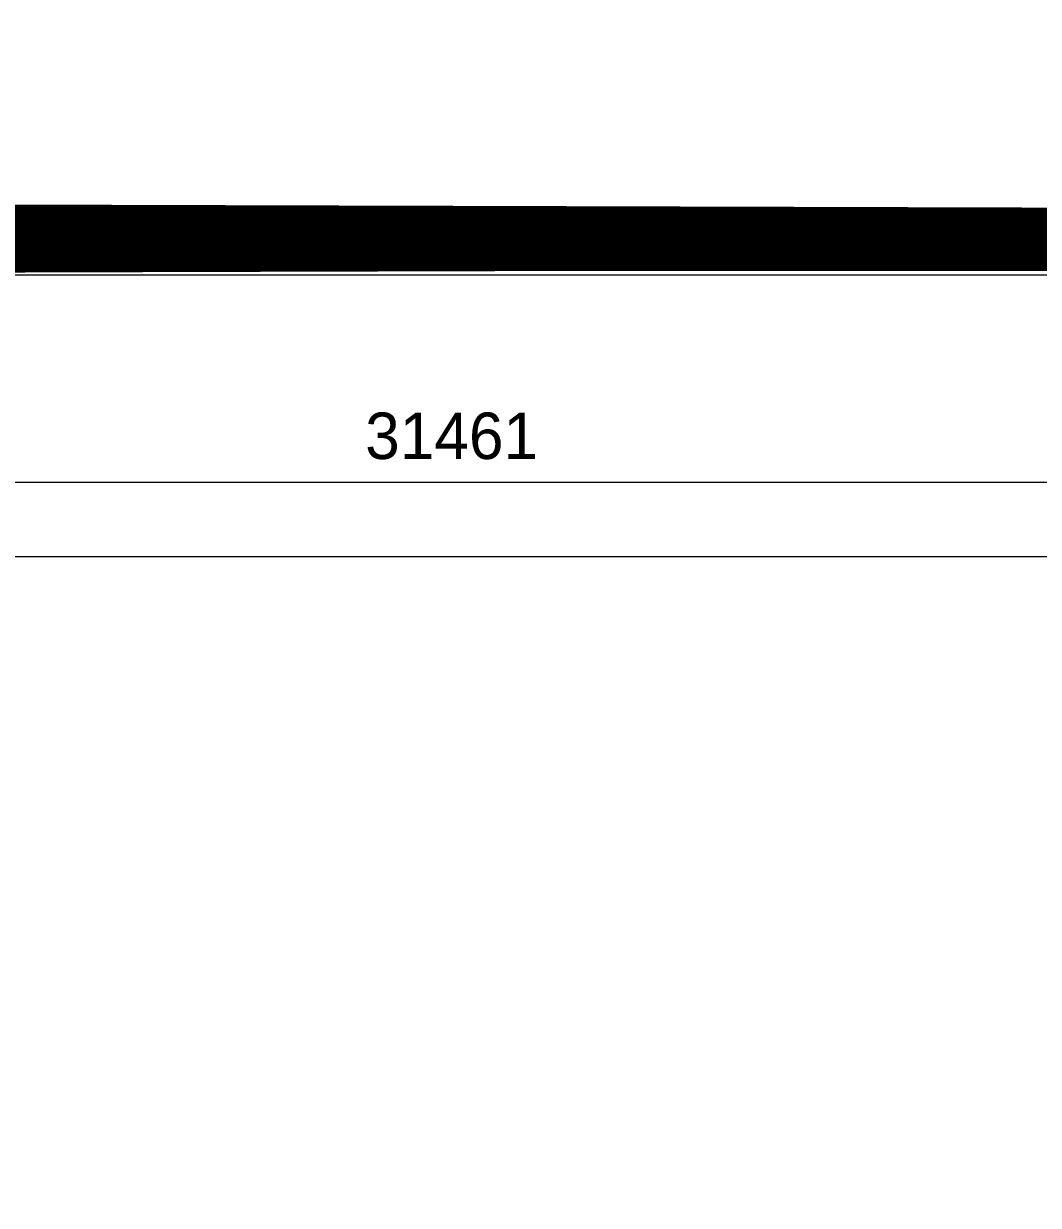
# Model space of a CAD drawing. Header units: inches. Extents: x 702888 to 852715, y 9845 to 271320.
# Drawn here: x 782104 to 785705, y 82646 to 86841 of the extents above; entities that cross this region are included whole.
import ezdxf

# ---------------------------------------------------------------- set-up
doc = ezdxf.new("R2010")
doc.units = ezdxf.units.IN
doc.header["$MEASUREMENT"] = 0
doc.header["$PDMODE"] = 34
doc.linetypes.add('CENTER2', pattern=[1.125, 0.75, -0.125, 0.125, -0.125])
doc.linetypes.add('HIDDEN', pattern=[9.525, 6.35, -3.175])
doc.layers.get('0').update_dxf_attribs({"lineweight": 5})
doc.layers.get('Defpoints').update_dxf_attribs({"lineweight": 5})
for name, color, linetype, lineweight in [('AIR PIPE', 120, 'Continuous', 5), ('Beam 200', 6, 'Continuous', 0), ('CABLE TRAY', 30, 'Continuous', 5), ('chain con', 52, 'Continuous', 5)]:
    doc.layers.add(name, color=color, linetype=linetype, lineweight=lineweight)
doc.layers.add('PF2-6 m', color=200, linetype='Continuous')
doc.dimstyles.new('D1', dxfattribs={"dimscale": 66, "dimtxt": 2.5, "dimasz": 2.5, "dimexe": 1, "dimexo": 1, "dimgap": 1.25, "dimtad": 1, "dimdec": 0, "dimdsep": 46, "dimtxsty": 'Standard', "dimblk": 'OPEN30', "dimcen": 2.5, "dimclrd": 150, "dimclre": 150, "dimclrt": 140, "dimadec": 0, "dimazin": 0, "dimtfac": 1, "dimtdec": 0, "dimtmove": 0, "dimatfit": 3, "dimfxl": 1, "dimtfill": 1, "dimlwd": 13, "dimlwe": 13, "dimarcsym": 0})

# ---------------------------------------------------------------- blocks, each defined once
blk = doc.blocks.new('T6YY6')
at = {"linetype": 'CENTER2', "ltscale": 80}
blk.add_line((706263.8, 77134.1), (706263.8, 83265.3), dxfattribs=at)
for p, q in [((706201.3, 77210.4), (706201.3, 83210.4)), ((706201.3, 83210.4), (706326.3, 83210.4)), ((706326.3, 77210.4), (706326.3, 83210.4)), ((706201.3, 77210.4), (706326.3, 77210.4))]:
    blk.add_line(p, q)
at = {"linetype": 'HIDDEN'}
for p, q in [((706261, 83210.4), (706261, 77210.4)), ((706266.7, 83210.4), (706266.7, 77210.4))]:
    blk.add_line(p, q, dxfattribs=at)
blk = doc.blocks.new('_Open30')
at = {"color": 0, "linetype": 'ByBlock', "lineweight": -2}
for p, q in [((-1, 0.268), (0, 0)), ((0, 0), (-1, -0.268)), ((0, 0), (-1, 0))]:
    blk.add_line(p, q, dxfattribs=at)
blk = doc.blocks.new('*D230')
at = {"layer": 'CABLE TRAY', "color": 150, "lineweight": 13, "transparency": 16777216}
for p, q in [((799353.4, 87739.6), (799353.4, 85145.6)), ((767892, 85917.1), (767892, 85145.6)), ((799188.4, 85211.6), (768057, 85211.6))]:
    blk.add_line(p, q, dxfattribs=at)
at = {"layer": 'Defpoints', "color": 0, "transparency": 16777216}
for p in [(799353.4, 87805.6), (767892, 85983.1), (767892, 85211.6)]:
    blk.add_point(p, dxfattribs=at)
at = {"layer": 'CABLE TRAY', "color": 150, "lineweight": 13, "transparency": 16777216, "xscale": 165, "yscale": 165, "zscale": 165, "rotation": 180}
blk.add_blockref('_Open30', (767892, 85211.6), dxfattribs=at)
at = {"layer": 'CABLE TRAY', "color": 150, "lineweight": 13, "transparency": 16777216, "xscale": 165, "yscale": 165, "zscale": 165}
blk.add_blockref('_Open30', (799353.4, 85211.6), dxfattribs=at)
at = {"layer": 'CABLE TRAY', "color": 140, "transparency": 16777216, "insert": (783622.7, 85376.6), "char_height": 165, "attachment_point": 5, "bg_fill": 3, "box_fill_scale": 1.25, "bg_fill_color": 9, "bg_fill_true_color": 13158600, "bg_fill_transparency": 0}
blk.add_mtext('31461', dxfattribs=at)
blk = doc.blocks.new('*D550')
at = {"color": 150, "lineweight": 13, "transparency": 16777216}
for p, q in [((798245.2, 85824), (798245.2, 84881.8)), ((776593.5, 85713), (776593.5, 84881.8)), ((798080.2, 84947.8), (776758.5, 84947.8))]:
    blk.add_line(p, q, dxfattribs=at)
at = {"layer": 'Defpoints', "color": 0, "transparency": 16777216}
for p in [(798245.2, 85890), (776593.5, 85779), (776593.5, 84947.8)]:
    blk.add_point(p, dxfattribs=at)
at = {"color": 150, "lineweight": 13, "transparency": 16777216, "xscale": 165, "yscale": 165, "zscale": 165, "rotation": 180}
blk.add_blockref('_Open30', (776593.5, 84947.8), dxfattribs=at)
at = {"color": 150, "lineweight": 13, "transparency": 16777216, "xscale": 165, "yscale": 165, "zscale": 165}
blk.add_blockref('_Open30', (798245.2, 84947.8), dxfattribs=at)
at = {"color": 140, "transparency": 16777216, "insert": (787419.4, 85112.8), "char_height": 165, "attachment_point": 5, "bg_fill": 3, "box_fill_scale": 1.25, "bg_fill_color": 9, "bg_fill_true_color": 13158600, "bg_fill_transparency": 0}
blk.add_mtext('21652', dxfattribs=at)

msp = doc.modelspace()

# ---------------------------------------------------------------- block references
at = {"layer": 'Beam 200', "rotation": 90}
msp.add_blockref('T6YY6', (863367.343, -620253.818), dxfattribs=at)

# ---------------------------------------------------------------- next in the draw order: dimensions: what is measured, and where the dimension line sits
at = {"layer": 'CABLE TRAY'}
dim = msp.add_linear_dim(base=(767892.047, 85211.607), p1=(799353.405, 87805.605), p2=(767892.047, 85983.055), dimstyle='D1', dxfattribs=at)
dim.commit()
dim.dimension.update_dxf_attribs({"geometry": '*D230', "text_midpoint": (783622.726, 85376.607)})

# ---------------------------------------------------------------- next in the draw order: linework, layer by layer
at = {"layer": 'AIR PIPE', "const_width": 75}
msp.add_lwpolyline([(809419.463, 86072.513), (765418.918, 85947.513), (765418.918, 78656.412)], dxfattribs=at)
at = {"layer": 'CABLE TRAY', "const_width": 150}
msp.add_lwpolyline([(799515.796, 86072.513), (765401.861, 86172.513)], dxfattribs=at)
at = {"layer": 'chain con', "color": 51, "true_color": 0xf7f281}
msp.add_lwpolyline([(798245.24, 86010.013, 92.306, 92.306, 0), (766481.493, 86008.645, 92.306, 92.306, 0.38429449), (765481.493, 85010.013, 92.306, 92.306, 0), (765481.493, 79704.635, 92.306, 92.306, -0.93903903), (763374.513, 79647.862, 92.306, 92.306, 0), (763374.513, 82740.979, 92.306, 92.306, -0.3858331), (764415.961, 83740.979, 92.306, 92.306, 0), (771103.859, 83740.979, 92.306, 92.306, -1.05162834), (771103.747, 81741.52, 92.306, 92.306, 0), (769441.544, 81741.52, 92.306, 92.306, 1), (769441.544, 79741.52, 92.306, 92.306, 0), (776584.138, 79736.321, 92.306, 92.306, 0.41299066), (777593.545, 80741.52, 92.306, 92.306, 0), (777593.545, 84911.597, 92.306, 92.306, 0.95780741), (775481.822, 84898.29, 92.306, 92.306, 0), (775481.822, 79592.912, 92.306, 92.306, -0.41504176), (774481.822, 78593, 92.306, 92.306, 0), (750590.002, 78592.912, 60, 60, -0.41420955)], format="xyseb", dxfattribs=at)
at = {"layer": 'PF2-6 m', "ltscale": 20}
msp.add_line((798245.24, 86010.013), (766481.493, 86010.013), dxfattribs=at)

# ---------------------------------------------------------------- next in the draw order: dimensions: what is measured, and where the dimension line sits
dim = msp.add_linear_dim(base=(776593.545, 84947.83), p1=(798245.24, 85890.013), p2=(776593.545, 85779.013), dimstyle='D1')
dim.commit()
dim.dimension.update_dxf_attribs({"geometry": '*D550', "text_midpoint": (787419.393, 85112.83)})

doc.saveas('drawing.dxf')
